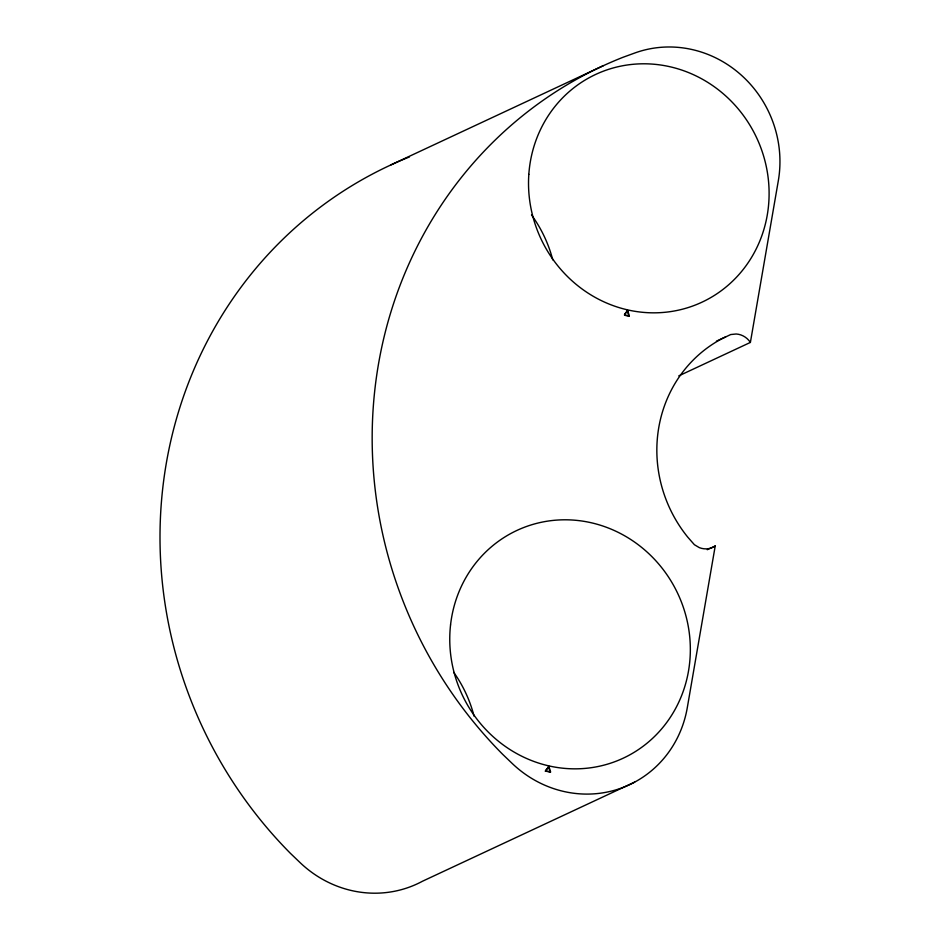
<?xml version="1.0" encoding="UTF-8"?>
<svg xmlns="http://www.w3.org/2000/svg" width="940" height="940" viewBox="0 0 940 940"><rect width="100%" height="100%" fill="white"/><g stroke="black" fill="none" stroke-linecap="round" stroke-linejoin="round"><path stroke-width="1.41" d="M750.39 342.419A18.518 17.543 65 0 0 736.184 333.994L730.697 334.546L722.014 338.67A131.953 125.044 65 0 0 687.739 537.128L694.402 544.718L699.289 547.62A18.518 17.543 65 0 0 715.223 545.999L687.293 707.679A111.108 105.28 65 0 1 617.545 789.377A111.108 105.28 65 0 1 512.03 763.303L502.548 754.209A429.369 406.879 65 0 1 622.926 57.317L634.723 53.028A111.108 105.28 65 0 1 740.967 74.836A111.108 105.28 65 0 1 778.32 180.738L750.39 342.419L678.786 375.871M624.759 314.019L627.72 310.423L629.307 316.04L625.159 315.417M627.72 310.423L624.371 314.923L629.307 316.04M545.999 769.977L548.96 766.382L550.558 771.999L545.165 771.094M548.96 766.382L545.623 770.882L550.558 771.999M391.169 164.794L603.339 65.683M716.433 341.173L725.715 336.837M707.268 549.712L715.223 545.999M634.653 782.127L422.483 881.238A111.108 105.28 65 0 1 299.86 862.403L290.378 853.309A429.369 406.879 65 0 1 409.44 156.945M627.262 310.635L628.86 316.251M548.502 766.593L550.1 772.21M531.511 214.966A125.666 119.086 65 0 1 552.755 259.875M453.691 672.3A125.666 119.086 65 0 1 474.065 716.186M528.821 174.382A125.666 119.086 65 0 0 701.44 302.433A125.666 119.086 65 0 0 716.174 88.113A125.666 119.086 65 0 0 528.821 174.382M450.554 624.912A125.666 119.086 65 0 0 617.815 760.542A125.666 119.086 65 0 0 641.773 547.503A125.666 119.086 65 0 0 450.554 624.912"/></g></svg>
